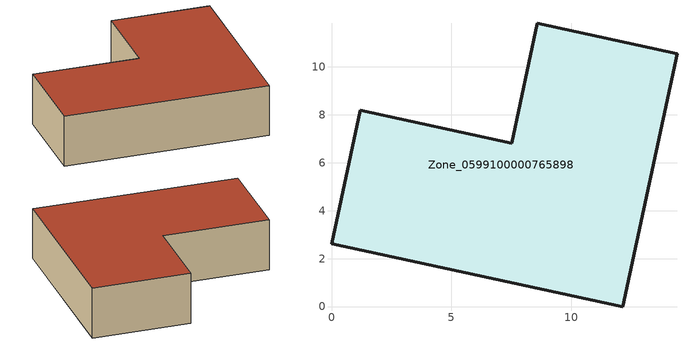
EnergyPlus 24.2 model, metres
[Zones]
Zone_0599100000765898
 floor ground (C_G): 12.14,0 0,2.61 1.2,8.18 7.51,6.81 8.58,11.81 14.41,10.55 z0
 wall outside (C_F): 8.58,11.81 7.51,6.81 1.2,8.18 0,2.61 12.14,0 14.41,10.55 8.58,11.81 z0:3.19
 roof outside (C_R): 12.14,0 14.41,10.55 8.58,11.81 7.51,6.81 1.2,8.18 0,2.61 z3.19
[BUILDING]
Pand.0599100000765898: North Axis=0; Terrain=City; Loads Convergence Tolerance Value=0.04; Temperature Convergence Tolerance Value=0.4; Solar Distribution=FullExterior; Maximum Number of Warmup Days=25; Minimum Number of Warmup Days=1
[Site:Location]
Rotterdam.The.Hague.AP_ZH_NLD Design_Conditions: Latitude=51.96; Longitude=4.45; Time Zone=1; Elevation=-4.5
[SITE:GROUNDTEMPERATURE:BUILDINGSURFACE]
18, 18, 18, 18, 18, 18, 18, 18, 18, 18, 18, 18
[MATERIAL] Thermal Absorptance=0.9; Solar Absorptance=0.7; Visible Absorptance=0.7
Name | Roughness | Thickness | Conductivity | Density | Specific Heat
G.TI.1975-1991 | MediumSmooth | 0.15 | 0.288461 | 540 | 1210
F.TI.1975-1991 | Rough | 0.3 | 0.230769 | 1920 | 840
R.TI.1975-1991 | MediumRough | 0.2 | 0.153846 | 1500 | 1000
[CONSTRUCTION]
C_G: G.TI.1975-1991
C_F: F.TI.1975-1991
C_R: R.TI.1975-1991
[ZONE]
Zone_0599100000765898: Type=1; Multiplier=1; Ceiling Height=Autocalculate; Volume=Autocalculate; Floor Area=autocalculate; Part of Total Floor Area=Yes
[ZONEINFILTRATION:DESIGNFLOWRATE]
Infil_Zone_0599100000765898: Zone or ZoneList or Space or SpaceList=Zone_0599100000765898; Schedule=AlwaysOn; Design Flow Rate Calculation Method=Flow/Area; Flow Rate per Floor Area=0.003; Constant Term Coefficient=1; Temperature Term Coefficient=0; Velocity Term Coefficient=0; Velocity Squared Term Coefficient=0
[HVACTEMPLATE:ZONE:IDEALLOADSAIRSYSTEM]
Zone_0599100000765898: Maximum Heating Supply Air Temperature=50; Minimum Cooling Supply Air Temperature=13; Maximum Heating Supply Air Humidity Ratio=0.0156; Minimum Cooling Supply Air Humidity Ratio=0.0077; Heating Limit=NoLimit; Cooling Limit=NoLimit; Dehumidification Control Type=ConstantSensibleHeatRatio; Cooling Sensible Heat Ratio=0.7; Dehumidification Setpoint=60; Humidification Control Type=None; Humidification Setpoint=30; Outdoor Air Method=None; Outdoor Air Flow Rate per Person=0.00944; Outdoor Air Flow Rate per Zone Floor Area=0; Outdoor Air Flow Rate per Zone=0; Demand Controlled Ventilation Type=None; Outdoor Air Economizer Type=NoEconomizer; Heat Recovery Type=None; Sensible Heat Recovery Effectiveness=0.7; Latent Heat Recovery Effectiveness=0.65
[ZONECONTROL:THERMOSTAT]
ThermostatControl_Zone_0599100000765898: Zone or ZoneList=Zone_0599100000765898; Control Type Schedule=DualSetpointControlType; Control 1=Thermostat_Zone_0599100000765898; Temperature Difference Between Cutout And Setpoint=0
[THERMOSTATSETPOINT:DUALSETPOINT]
Thermostat_Zone_0599100000765898: Heating Setpoint Temperature Schedule=HeatingSetpoint_Zone_0599100000765898; Cooling Setpoint Temperature Schedule=CoolingSetpoint_Zone_0599100000765898
[SCHEDULE:COMPACT]
HeatingSetpoint_Zone_0599100000765898: Through: 12/31, For: AllDays, Until: 24:00, 21
CoolingSetpoint_Zone_0599100000765898: Through: 12/31, For: AllDays, Until: 24:00, 24
DualSetpointControlType: Through: 12/31, For: AllDays, Until: 24:00, 4
AlwaysOn: Through: 12/31, For: AllDays, Until: 24:00, 1
